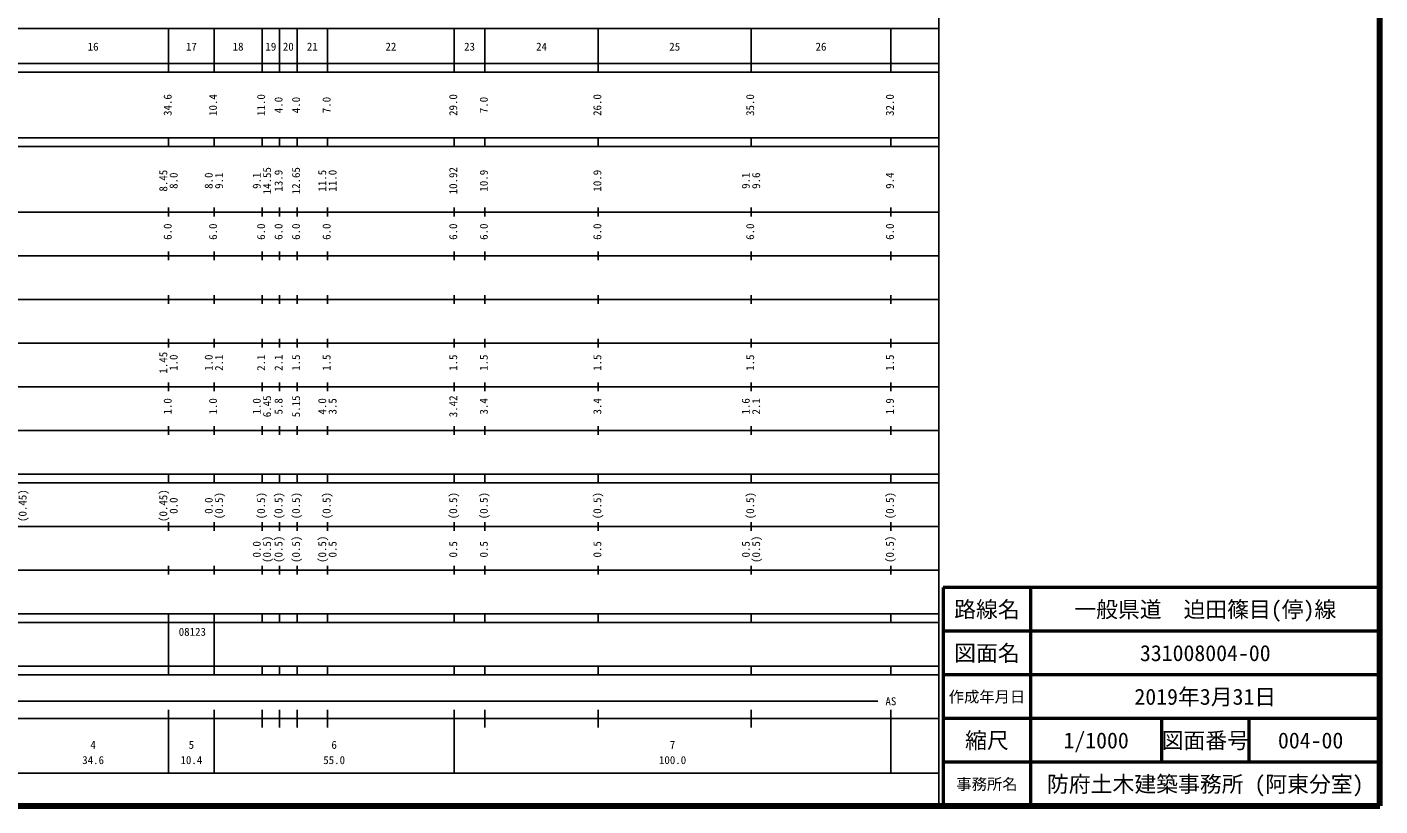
# Model space of a CAD drawing. Units: millimetres on the paper, enlarged 1000 times. Extents: x 40000 to 680000, y 20000 to 380000.
# Drawn here: x 370172 to 680000, y 20000 to 198357 of the extents above; entities that cross this region are included whole.
import ezdxf
from ezdxf.enums import TextEntityAlignment as Align

# ---------------------------------------------------------------- set-up
doc = ezdxf.new("R2010")
doc.units = ezdxf.units.MM
doc.header["$LTSCALE"] = 1000
for name, color, linetype, lineweight in [('M-TTL', 2, 'Continuous', 140), ('M-TTL-BAND', 7, 'Continuous', 25), ('M-TTL-FRAM', 2, 'Continuous', 50), ('M-TTL-LINE', 7, 'Continuous', 50)]:
    doc.layers.add(name, color=color, linetype=linetype, lineweight=lineweight)
doc.layers.add('M-TTL-TXT', color=7, linetype='Continuous')
doc.styles.add('ＭＳ ゴシック', font='')
doc.styles.get('ＭＳ ゴシック').set_extended_font_data('MS Gothic')

msp = doc.modelspace()

# ---------------------------------------------------------------- linework, layer by layer
at = {"layer": 'M-TTL'}
for p, q in [((680000, 20000), (680000, 380000)), ((40000, 20000), (680000, 20000))]:
    msp.add_line(p, q, dxfattribs=at)
at = {"layer": 'M-TTL-BAND'}
for p, q in [((579000, 20000), (579000, 370000)), ((68000, 198000), (579000, 198000)), ((402600, 188000), (402600, 198000)), ((413000, 188000), (413000, 198000)), ((424000, 188000), (424000, 198000)), ((428000, 188000), (428000, 198000)), ((432000, 188000), (432000, 198000)), ((439000, 188000), (439000, 198000)), ((468000, 188000), (468000, 198000)), ((475000, 188000), (475000, 198000)), ((501000, 188000), (501000, 198000)), ((536000, 188000), (536000, 198000)), ((568000, 188000), (568000, 198000)), ((40000, 190000), (579000, 190000)), ((40000, 188000), (579000, 188000)), ((40000, 173000), (579000, 173000)), ((40000, 171000), (579000, 171000)), ((402600, 171000), (402600, 173000)), ((413000, 171000), (413000, 173000)), ((424000, 171000), (424000, 173000)), ((428000, 171000), (428000, 173000)), ((432000, 171000), (432000, 173000)), ((439000, 171000), (439000, 173000)), ((468000, 171000), (468000, 173000)), ((475000, 171000), (475000, 173000)), ((501000, 171000), (501000, 173000)), ((536000, 171000), (536000, 173000)), ((568000, 171000), (568000, 173000)), ((40000, 156000), (579000, 156000)), ((402600, 155000), (402600, 157000)), ((413000, 155000), (413000, 157000)), ((424000, 155000), (424000, 157000)), ((428000, 155000), (428000, 157000)), ((432000, 155000), (432000, 157000)), ((439000, 155000), (439000, 157000)), ((468000, 155000), (468000, 157000)), ((475000, 155000), (475000, 157000)), ((501000, 155000), (501000, 157000)), ((536000, 155000), (536000, 157000)), ((568000, 155000), (568000, 157000)), ((46000, 146000), (579000, 146000)), ((402600, 145000), (402600, 147000)), ((413000, 145000), (413000, 147000)), ((424000, 145000), (424000, 147000)), ((428000, 145000), (428000, 147000)), ((432000, 145000), (432000, 147000)), ((439000, 145000), (439000, 147000)), ((468000, 145000), (468000, 147000)), ((475000, 145000), (475000, 147000)), ((501000, 145000), (501000, 147000)), ((536000, 145000), (536000, 147000)), ((568000, 145000), (568000, 147000)), ((402600, 135000), (402600, 137000)), ((413000, 135000), (413000, 137000)), ((424000, 135000), (424000, 137000)), ((428000, 135000), (428000, 137000)), ((432000, 135000), (432000, 137000)), ((439000, 135000), (439000, 137000)), ((468000, 135000), (468000, 137000)), ((475000, 135000), (475000, 137000)), ((501000, 135000), (501000, 137000)), ((536000, 135000), (536000, 137000)), ((568000, 135000), (568000, 137000)), ((52000, 136000), (579000, 136000)), ((46000, 126000), (579000, 126000)), ((402600, 125000), (402600, 127000)), ((413000, 125000), (413000, 127000)), ((424000, 125000), (424000, 127000)), ((428000, 125000), (428000, 127000)), ((432000, 125000), (432000, 127000)), ((439000, 125000), (439000, 127000)), ((468000, 125000), (468000, 127000)), ((475000, 125000), (475000, 127000)), ((501000, 125000), (501000, 127000)), ((536000, 125000), (536000, 127000)), ((568000, 125000), (568000, 127000)), ((52000, 116000), (579000, 116000)), ((402600, 115000), (402600, 117000)), ((413000, 115000), (413000, 117000)), ((424000, 115000), (424000, 117000)), ((428000, 115000), (428000, 117000)), ((432000, 115000), (432000, 117000)), ((439000, 115000), (439000, 117000)), ((468000, 115000), (468000, 117000)), ((475000, 115000), (475000, 117000)), ((501000, 115000), (501000, 117000)), ((536000, 115000), (536000, 117000)), ((568000, 115000), (568000, 117000)), ((46000, 106000), (579000, 106000)), ((402600, 105000), (402600, 107000)), ((413000, 105000), (413000, 107000)), ((424000, 105000), (424000, 107000)), ((428000, 105000), (428000, 107000)), ((432000, 105000), (432000, 107000)), ((439000, 105000), (439000, 107000)), ((468000, 105000), (468000, 107000)), ((475000, 105000), (475000, 107000)), ((501000, 105000), (501000, 107000)), ((536000, 105000), (536000, 107000)), ((568000, 105000), (568000, 107000)), ((40000, 96000), (579000, 96000)), ((40000, 94000), (579000, 94000)), ((402600, 94000), (402600, 96000)), ((413000, 94000), (413000, 96000)), ((424000, 94000), (424000, 96000)), ((428000, 94000), (428000, 96000)), ((432000, 94000), (432000, 96000)), ((439000, 94000), (439000, 96000)), ((468000, 94000), (468000, 96000)), ((475000, 94000), (475000, 96000)), ((501000, 94000), (501000, 96000)), ((536000, 94000), (536000, 96000)), ((568000, 94000), (568000, 96000)), ((49000, 84000), (579000, 84000)), ((402600, 83000), (402600, 85000)), ((413000, 83000), (413000, 85000)), ((424000, 83000), (424000, 85000)), ((428000, 83000), (428000, 85000)), ((432000, 83000), (432000, 85000)), ((439000, 83000), (439000, 85000)), ((468000, 83000), (468000, 85000)), ((475000, 83000), (475000, 85000)), ((501000, 83000), (501000, 85000)), ((536000, 83000), (536000, 85000)), ((568000, 83000), (568000, 85000)), ((402600, 73000), (402600, 75000)), ((413000, 73000), (413000, 75000)), ((424000, 73000), (424000, 75000)), ((428000, 73000), (428000, 75000)), ((432000, 73000), (432000, 75000)), ((439000, 73000), (439000, 75000)), ((468000, 73000), (468000, 75000)), ((475000, 73000), (475000, 75000)), ((501000, 73000), (501000, 75000)), ((536000, 73000), (536000, 75000)), ((568000, 73000), (568000, 75000)), ((40000, 74000), (579000, 74000)), ((40000, 64000), (579000, 64000)), ((40000, 62000), (579000, 62000)), ((402600, 62000), (402600, 64000)), ((402600, 52000), (402600, 62000)), ((413000, 62000), (413000, 64000)), ((413000, 52000), (413000, 62000)), ((424000, 62000), (424000, 64000)), ((428000, 62000), (428000, 64000)), ((432000, 62000), (432000, 64000)), ((439000, 62000), (439000, 64000)), ((468000, 62000), (468000, 64000)), ((475000, 62000), (475000, 64000)), ((501000, 62000), (501000, 64000)), ((536000, 62000), (536000, 64000)), ((568000, 62000), (568000, 64000)), ((40000, 52000), (579000, 52000)), ((40000, 50000), (579000, 50000)), ((402600, 50000), (402600, 52000)), ((413000, 50000), (413000, 52000)), ((424000, 50000), (424000, 52000)), ((428000, 50000), (428000, 52000)), ((432000, 50000), (432000, 52000)), ((439000, 50000), (439000, 52000)), ((468000, 50000), (468000, 52000)), ((475000, 50000), (475000, 52000)), ((501000, 50000), (501000, 52000)), ((536000, 50000), (536000, 52000)), ((568000, 50000), (568000, 52000)), ((71000, 44000), (565000, 44000)), ((402600, 27500), (402600, 42000)), ((413000, 27500), (413000, 42000)), ((424000, 38000), (424000, 42000)), ((428000, 38000), (428000, 42000)), ((432000, 38000), (432000, 42000)), ((439000, 38000), (439000, 42000)), ((468000, 27500), (468000, 42000)), ((475000, 38000), (475000, 42000)), ((501000, 38000), (501000, 42000)), ((536000, 38000), (536000, 42000)), ((568000, 27500), (568000, 42000)), ((40000, 40000), (579000, 40000)), ((68000, 27500), (579000, 27500))]:
    msp.add_line(p, q, dxfattribs=at)
at = {"layer": 'M-TTL-FRAM'}
for p, q in [((680000, 70000), (580000, 70000)), ((580000, 70000), (580000, 20000))]:
    msp.add_line(p, q, dxfattribs=at)
at = {"layer": 'M-TTL-LINE'}
for p, q in [((600000, 70000), (600000, 20000)), ((680000, 60000), (580000, 60000)), ((680000, 50000), (580000, 50000)), ((680000, 40000), (580000, 40000)), ((630000, 40000), (630000, 30000)), ((650000, 40000), (650000, 30000)), ((680000, 30000), (580000, 30000))]:
    msp.add_line(p, q, dxfattribs=at)

# ---------------------------------------------------------------- texts
at = {"layer": 'M-TTL-BAND', "style": 'ＭＳ ゴシック'}
for s, p in [('16', (385300, 192405)), ('17', (407800, 192405)), ('18', (418500, 192405)), ('19', (426000, 192405)), ('20', (430000, 192405)), ('21', (435500, 192405)), ('22', (453500, 192405)), ('23', (471500, 192405)), ('24', (488000, 192405)), ('25', (518500, 192405)), ('26', (552000, 192405)), ('AS', (568000, 42500)), ('4', (385300, 32523)), ('5', (407800, 32523)), ('6', (440500, 32523)), ('7', (518000, 32523)), ('34.6', (385300, 29033)), ('10.4', (407800, 29033)), ('55.0', (440500, 29033)), ('100.0', (518000, 29033))]:
    msp.add_text(s, height=1833, dxfattribs=at).set_placement(p, align=Align.BOTTOM_CENTER)
for s, p in [('34.6', (403828, 180500)), ('10.4', (414228, 180500)), ('11.0', (425228, 180500)), ('29.0', (469228, 180500)), ('26.0', (502228, 180500)), ('35.0', (537228, 180500)), ('32.0', (569228, 180500)), ('4.0', (429228, 180500)), ('4.0', (433228, 180500)), ('7.0', (440228, 180500)), ('7.0', (476228, 180500)), ('8.45', (402828, 163174)), ('8.0', (405198, 163174)), ('8.0', (413228, 163174)), ('9.1', (415598, 163174)), ('9.1', (424228, 163174)), ('14.55', (426598, 163174)), ('13.9', (429228, 163174)), ('12.65', (433228, 163174)), ('11.5', (439228, 163174)), ('11.0', (441598, 163174)), ('10.92', (469228, 163174)), ('10.9', (476228, 163174)), ('10.9', (502228, 163174)), ('9.1', (536228, 163174)), ('9.6', (538598, 163174)), ('9.4', (569228, 163174)), ('6.0', (403828, 151500)), ('6.0', (414228, 151500)), ('6.0', (425228, 151500)), ('6.0', (429228, 151500)), ('6.0', (433228, 151500)), ('6.0', (440228, 151500)), ('6.0', (469228, 151500)), ('6.0', (476228, 151500)), ('6.0', (502228, 151500)), ('6.0', (537228, 151500)), ('6.0', (569228, 151500)), ('1.45', (402828, 121500)), ('1.0', (405198, 121500)), ('1.0', (413228, 121500)), ('2.1', (415598, 121500)), ('2.1', (425228, 121500)), ('2.1', (429228, 121500)), ('1.5', (433228, 121500)), ('1.5', (440228, 121500)), ('1.5', (469228, 121500)), ('1.5', (476228, 121500)), ('1.5', (502228, 121500)), ('1.5', (537228, 121500)), ('1.5', (569228, 121500)), ('1.0', (403828, 111500)), ('1.0', (414228, 111500)), ('1.0', (424228, 111500)), ('6.45', (426598, 111500)), ('5.8', (429228, 111500)), ('5.15', (433228, 111500)), ('4.0', (439228, 111500)), ('3.5', (441598, 111500)), ('3.42', (469228, 111500)), ('3.4', (476228, 111500)), ('3.4', (502228, 111500)), ('1.6', (536228, 111500)), ('2.1', (538598, 111500)), ('1.9', (569228, 111500)), ('(0.45)', (370598, 88764)), ('(0.45)', (402828, 88764)), ('0.0', (405198, 88764)), ('0.0', (413228, 88764)), ('(0.5)', (415598, 88764)), ('(0.5)', (425228, 88764)), ('(0.5)', (429228, 88764)), ('(0.5)', (433228, 88764)), ('(0.5)', (440228, 88764)), ('(0.5)', (469228, 88764)), ('(0.5)', (476228, 88764)), ('(0.5)', (502228, 88764)), ('(0.5)', (537228, 88764)), ('(0.5)', (569228, 88764)), ('(0.5)', (426598, 78764)), ('(0.5)', (429228, 78764)), ('(0.5)', (433228, 78764)), ('(0.5)', (439228, 78764)), ('(0.5)', (538598, 78764)), ('(0.5)', (569228, 78764)), ('0.0', (424228, 78764)), ('0.5', (441598, 78764)), ('0.5', (469228, 78764)), ('0.5', (476228, 78764)), ('0.5', (502228, 78764)), ('0.5', (536228, 78764))]:
    msp.add_text(s, height=1833, rotation=90, dxfattribs=at).set_placement(p, align=Align.BOTTOM_CENTER)
msp.add_text('08123', height=1833, dxfattribs=at).set_placement((404906, 58405), align=Align.BOTTOM_LEFT)
at = {"layer": 'M-TTL-TXT', "style": 'ＭＳ ゴシック'}
for s, height, p in [('路線名', 3666, (590000, 65000)), ('路線名', 3666, (590000, 65000)), ('一般県道\u3000迫田篠目(停)線', 3666, (640000, 65000)), ('図面名', 3666, (590000, 55000)), ('図面名', 3666, (590000, 55000)), ('331008004-00', 3666, (640000, 55000)), ('作成年月日', 2566, (590000, 45000)), ('作成年月日', 2566, (590000, 45000)), ('2019年3月31日', 3666, (640000, 45000)), ('縮尺', 3666, (590000, 35000)), ('縮尺', 3666, (590000, 35000)), ('図面番号', 3666, (640000, 35000)), ('図面番号', 3666, (640000, 35000)), ('1/1000', 3666, (615000, 35000)), ('004-00', 3666, (664125, 35000)), ('事務所名', 2566, (590000, 25000)), ('事務所名', 2566, (590000, 25000)), ('防府土木建築事務所 (阿東分室)', 3666, (640000, 25000))]:
    msp.add_text(s, height=height, dxfattribs=at).set_placement(p, align=Align.MIDDLE_CENTER)

doc.saveas('drawing.dxf')
